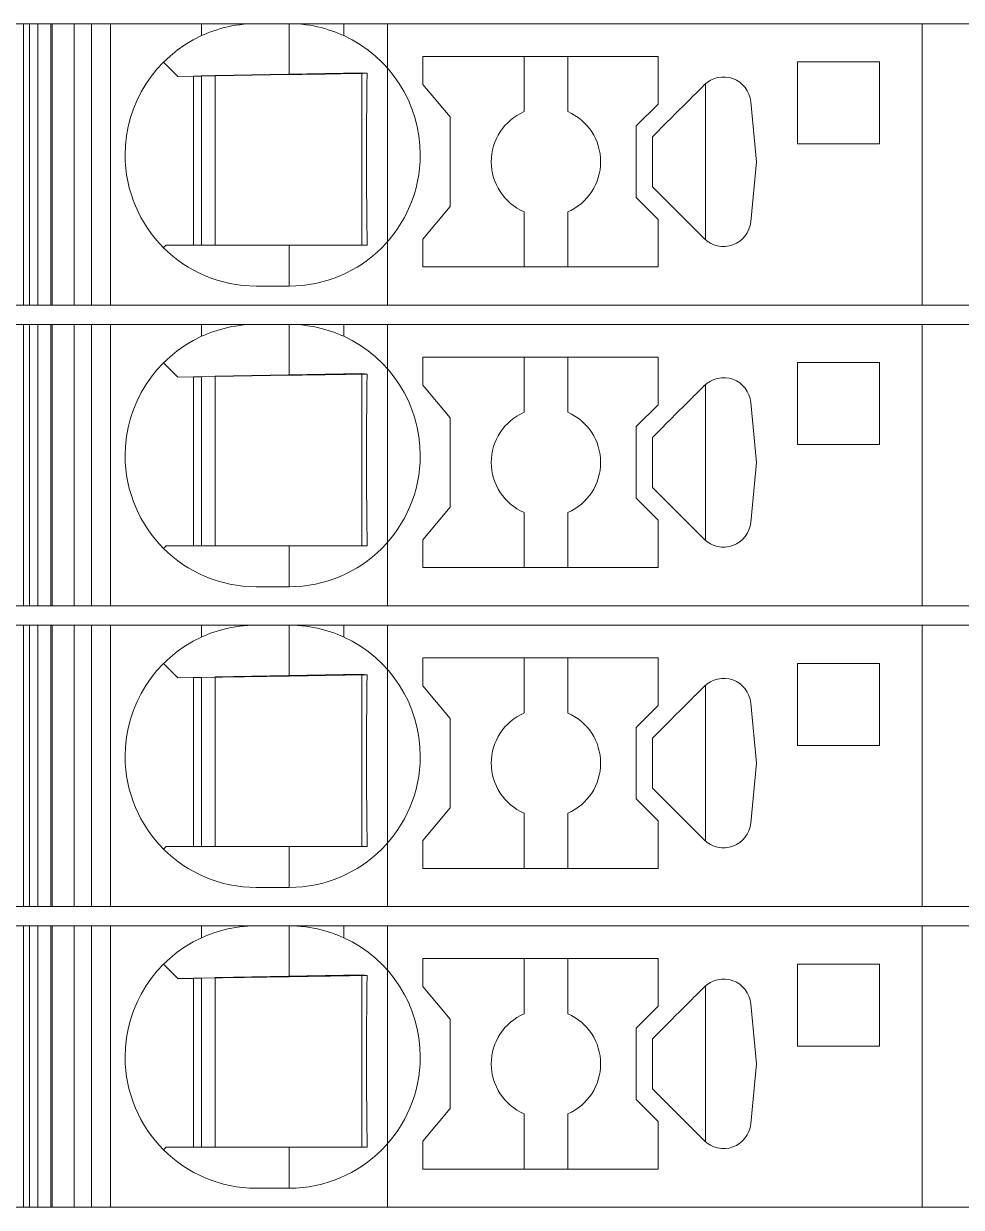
# Model space of a CAD drawing. Header units: millimetres. Extents: x 0 to 1680, y 0 to 1188.
# Drawn here: x 892.89 to 910.05, y 307.35 to 329 of the extents above; entities that cross this region are included whole.
import ezdxf
from ezdxf.enums import TextEntityAlignment as Align

# ---------------------------------------------------------------- set-up
doc = ezdxf.new("R2010")
doc.units = ezdxf.units.MM
for name, color, linetype, lineweight in [('EPLAN309', 5, 'Continuous', 5), ('EPLAN493', 5, 'Continuous', 5), ('MAIN-1', 7, 'Continuous', 5), ('MAIN-2', 7, 'Continuous', 5)]:
    doc.layers.add(name, color=color, linetype=linetype, lineweight=lineweight)
doc.styles.add('Tahoma', font='')
doc.styles.get('Tahoma').set_extended_font_data('Tahoma')

# ---------------------------------------------------------------- blocks, each defined once
blk = doc.blocks.new('EPLSYM_LibrarySPECIAL_Symbol12_Variant0_Placement8_14')
at = {"layer": 'EPLAN309', "lineweight": 13, "ltscale": 16}
blk.add_lwpolyline([(0, -5.15), (68.15, -5.15), (68.15, 0), (0, 0)], close=True, dxfattribs=at)
at = {"layer": 'EPLAN493', "color": 5, "style": 'Tahoma'}
blk.add_attdef('17_20450', text='', height=2.3478, dxfattribs=at).set_placement((0, -21.83478), align=Align.MIDDLE_RIGHT)
blk = doc.blocks.new('EPLSYM_LibrarySPECIAL_Symbol12_Variant0_Placement8_15')
at = {"layer": 'EPLAN309', "lineweight": 13, "ltscale": 16}
blk.add_lwpolyline([(0, -5.15), (68.15, -5.15), (68.15, 0), (0, 0)], close=True, dxfattribs=at)
at = {"layer": 'EPLAN493', "color": 5, "style": 'Tahoma'}
blk.add_attdef('17_20450', text='', height=2.3478, dxfattribs=at).set_placement((0, -21.83478), align=Align.MIDDLE_RIGHT)
blk = doc.blocks.new('EPLSYM_LibrarySPECIAL_Symbol12_Variant0_Placement8_16')
at = {"layer": 'EPLAN309', "lineweight": 13, "ltscale": 16}
blk.add_lwpolyline([(0, -5.15), (68.15, -5.15), (68.15, 0), (0, 0)], close=True, dxfattribs=at)
at = {"layer": 'EPLAN493', "color": 5, "style": 'Tahoma'}
blk.add_attdef('17_20450', text='', height=2.3478, dxfattribs=at).set_placement((0, -21.83478), align=Align.MIDDLE_RIGHT)
blk = doc.blocks.new('EPLSYM_LibrarySPECIAL_Symbol12_Variant0_Placement8_17')
at = {"layer": 'EPLAN309', "lineweight": 13, "ltscale": 16}
blk.add_lwpolyline([(0, -5.15), (68.15, -5.15), (68.15, 0), (0, 0)], close=True, dxfattribs=at)
at = {"layer": 'EPLAN493', "color": 5, "style": 'Tahoma'}
blk.add_attdef('17_20450', text='', height=2.3478, dxfattribs=at).set_placement((0, -21.83478), align=Align.MIDDLE_RIGHT)

msp = doc.modelspace()

# ---------------------------------------------------------------- linework, layer by layer
at = {"layer": 'MAIN-1'}
for p, q in [((893.001, 329), (892.893, 329)), ((892.893, 323.85), (892.893, 329)), ((893.001, 329), (896.15, 329)), ((893.001, 323.85), (893.001, 329)), ((896.15, 329), (897.15, 329)), ((896.15, 329), (896.15, 328.782)), ((896.313, 328.849), (896.372, 328.87)), ((896.372, 328.87), (896.433, 328.89)), ((896.433, 328.89), (896.497, 328.909)), ((896.497, 328.909), (896.563, 328.927)), ((896.563, 328.927), (896.631, 328.943)), ((896.631, 328.943), (896.701, 328.958)), ((896.701, 328.958), (896.772, 328.97)), ((896.772, 328.97), (896.846, 328.981)), ((896.846, 328.981), (896.921, 328.989)), ((896.921, 328.989), (896.997, 328.995)), ((896.997, 328.995), (897.073, 328.999)), ((897.073, 328.999), (897.15, 329)), ((897.75, 329), (897.15, 329)), ((897.827, 328.999), (897.75, 329)), ((898.75, 329), (897.75, 329)), ((897.75, 328.068), (897.75, 329)), ((897.903, 328.995), (897.827, 328.999)), ((897.979, 328.989), (897.903, 328.995)), ((898.054, 328.981), (897.979, 328.989)), ((898.128, 328.97), (898.054, 328.981)), ((898.199, 328.958), (898.128, 328.97)), ((898.269, 328.943), (898.199, 328.958)), ((898.337, 328.927), (898.269, 328.943)), ((898.403, 328.909), (898.337, 328.927)), ((898.467, 328.89), (898.403, 328.909)), ((898.528, 328.87), (898.467, 328.89)), ((898.587, 328.849), (898.528, 328.87)), ((898.75, 329), (909.332, 329)), ((898.75, 329), (898.75, 328.782)), ((910.05, 329), (909.332, 329)), ((909.332, 323.85), (909.332, 329)), ((896.15, 328.782), (896.202, 328.805)), ((896.202, 328.805), (896.256, 328.827)), ((896.256, 328.827), (896.313, 328.849)), ((898.644, 328.827), (898.587, 328.849)), ((898.698, 328.805), (898.644, 328.827)), ((898.75, 328.782), (898.698, 328.805)), ((895.453, 328.297), (895.717, 328.033)), ((900.2, 328.4), (900.2, 327.889)), ((904.5, 328.4), (900.2, 328.4)), ((902.05, 328.4), (902.05, 327.392)), ((902.85, 327.392), (902.85, 328.4)), ((904.5, 327.529), (904.5, 328.4)), ((907.05, 328.3), (907.05, 326.8)), ((908.55, 328.3), (907.05, 328.3)), ((908.55, 326.8), (908.55, 328.3)), ((895.717, 328.033), (897.75, 328.068)), ((896, 324.95), (896, 328.038)), ((896.15, 328.04), (896.15, 324.95)), ((896.4, 324.95), (896.4, 328.045)), ((897.87, 328.07), (897.75, 328.068)), ((897.987, 328.072), (897.87, 328.07)), ((898.1, 328.074), (897.987, 328.072)), ((898.209, 328.076), (898.1, 328.074)), ((898.313, 328.078), (898.209, 328.076)), ((898.412, 328.079), (898.313, 328.078)), ((898.507, 328.081), (898.412, 328.079)), ((898.599, 328.083), (898.507, 328.081)), ((898.688, 328.084), (898.599, 328.083)), ((898.774, 328.086), (898.688, 328.084)), ((898.858, 328.087), (898.774, 328.086)), ((898.94, 328.088), (898.858, 328.087)), ((899.02, 328.09), (898.94, 328.088)), ((899.099, 328.091), (899.02, 328.09)), ((899.079, 324.95), (899.079, 328.091)), ((899.176, 328.092), (899.099, 328.091)), ((899.175, 327.95), (899.176, 328.022)), ((899.176, 328.022), (899.176, 328.092)), ((899.173, 327.803), (899.174, 327.877)), ((899.173, 327.727), (899.173, 327.803)), ((899.174, 327.877), (899.175, 327.95)), ((900.7, 327.293), (900.2, 327.889)), ((905.252, 327.785), (905.221, 327.753)), ((905.284, 327.816), (905.252, 327.785)), ((905.315, 327.847), (905.284, 327.816)), ((905.346, 327.879), (905.315, 327.847)), ((905.367, 327.898), (905.367, 325.052)), ((899.17, 327.488), (899.171, 327.57)), ((899.171, 327.57), (899.172, 327.649)), ((899.172, 327.649), (899.173, 327.727)), ((905.058, 327.59), (905.021, 327.553)), ((905.094, 327.626), (905.058, 327.59)), ((905.127, 327.659), (905.094, 327.626)), ((905.158, 327.691), (905.127, 327.659)), ((905.19, 327.722), (905.158, 327.691)), ((905.221, 327.753), (905.19, 327.722)), ((906.302, 326.475), (906.198, 327.572)), ((899.169, 327.317), (899.17, 327.404)), ((899.17, 327.404), (899.17, 327.488)), ((904.1, 327.129), (904.5, 327.529)), ((904.823, 327.356), (904.742, 327.274)), ((904.902, 327.434), (904.823, 327.356)), ((904.943, 327.475), (904.902, 327.434)), ((904.983, 327.515), (904.943, 327.475)), ((905.021, 327.553), (904.983, 327.515)), ((899.168, 327.132), (899.169, 327.226)), ((899.168, 327.034), (899.168, 327.132)), ((899.169, 327.226), (899.169, 327.317)), ((900.7, 325.657), (900.7, 327.293)), ((904.658, 327.19), (904.572, 327.104)), ((904.742, 327.274), (904.658, 327.19)), ((899.167, 326.931), (899.168, 327.034)), ((899.167, 326.824), (899.167, 326.931)), ((904.1, 327.129), (904.1, 325.821)), ((904.486, 327.018), (904.4, 326.932)), ((904.4, 326.802), (904.4, 326.932)), ((904.572, 327.104), (904.486, 327.018)), ((899.167, 326.713), (899.167, 326.824)), ((899.167, 326.6), (899.167, 326.713)), ((904.4, 326.671), (904.4, 326.802)), ((907.05, 326.8), (908.55, 326.8)), ((899.167, 326.479), (899.167, 326.6)), ((904.4, 326.54), (904.4, 326.671)), ((904.4, 326.41), (904.4, 326.54)), ((899.167, 326.361), (899.167, 326.479)), ((899.167, 326.247), (899.167, 326.361)), ((904.4, 326.279), (904.4, 326.41)), ((904.4, 326.148), (904.4, 326.279)), ((906.198, 325.378), (906.302, 326.475)), ((899.168, 326.138), (899.167, 326.247)), ((899.168, 326.034), (899.168, 326.138)), ((904.4, 326.018), (904.4, 326.148)), ((899.169, 325.934), (899.168, 326.034)), ((899.169, 325.839), (899.169, 325.934)), ((899.17, 325.748), (899.169, 325.839)), ((904.4, 326.018), (905.346, 325.071)), ((899.171, 325.659), (899.17, 325.748)), ((899.172, 325.573), (899.171, 325.659)), ((900.2, 325.061), (900.7, 325.657)), ((904.5, 325.421), (904.1, 325.821)), ((899.172, 325.49), (899.172, 325.573)), ((899.173, 325.408), (899.172, 325.49)), ((899.174, 325.329), (899.173, 325.408)), ((902.05, 324.55), (902.05, 325.558)), ((902.85, 324.55), (902.85, 325.558)), ((904.5, 324.55), (904.5, 325.421)), ((899.175, 325.25), (899.174, 325.329)), ((899.176, 325.174), (899.175, 325.25)), ((899.176, 325.098), (899.176, 325.174)), ((899.177, 325.024), (899.176, 325.098)), ((899.178, 324.95), (899.177, 325.024)), ((900.2, 325.061), (900.2, 324.55)), ((895.5, 324.95), (895.453, 324.903)), ((895.5, 324.95), (897.75, 324.95)), ((897.75, 324.95), (897.842, 324.95)), ((897.75, 324.95), (897.75, 324.2)), ((897.842, 324.95), (897.933, 324.95)), ((897.933, 324.95), (898.023, 324.95)), ((898.023, 324.95), (898.11, 324.95)), ((898.11, 324.95), (898.195, 324.95)), ((898.195, 324.95), (898.278, 324.95)), ((898.278, 324.95), (898.358, 324.95)), ((898.358, 324.95), (898.436, 324.95)), ((898.436, 324.95), (898.511, 324.95)), ((898.511, 324.95), (898.585, 324.95)), ((898.585, 324.95), (898.657, 324.95)), ((898.657, 324.95), (898.726, 324.95)), ((898.726, 324.95), (898.795, 324.95)), ((898.795, 324.95), (898.861, 324.95)), ((898.861, 324.95), (898.927, 324.95)), ((898.927, 324.95), (898.991, 324.95)), ((898.991, 324.95), (899.055, 324.95)), ((899.055, 324.95), (899.117, 324.95)), ((899.117, 324.95), (899.178, 324.95)), ((904.5, 324.55), (900.2, 324.55)), ((897.75, 324.2), (897.15, 324.2)), ((893.001, 323.85), (892.893, 323.85)), ((893.001, 323.85), (909.332, 323.85)), ((910.05, 323.85), (909.332, 323.85)), ((893.001, 323.5), (892.893, 323.5)), ((892.893, 318.35), (892.893, 323.5)), ((893.001, 323.5), (896.15, 323.5)), ((893.001, 318.35), (893.001, 323.5)), ((896.15, 323.5), (897.15, 323.5)), ((896.15, 323.5), (896.15, 323.282)), ((896.631, 323.443), (896.701, 323.458)), ((896.701, 323.458), (896.772, 323.47)), ((896.772, 323.47), (896.846, 323.481)), ((896.846, 323.481), (896.921, 323.489)), ((896.921, 323.489), (896.997, 323.495)), ((896.997, 323.495), (897.073, 323.499)), ((897.073, 323.499), (897.15, 323.5)), ((897.75, 323.5), (897.15, 323.5)), ((897.827, 323.499), (897.75, 323.5)), ((898.75, 323.5), (897.75, 323.5)), ((897.75, 322.568), (897.75, 323.5)), ((897.903, 323.495), (897.827, 323.499)), ((897.979, 323.489), (897.903, 323.495)), ((898.054, 323.481), (897.979, 323.489)), ((898.128, 323.47), (898.054, 323.481)), ((898.199, 323.458), (898.128, 323.47)), ((898.269, 323.443), (898.199, 323.458)), ((898.75, 323.5), (909.332, 323.5)), ((898.75, 323.5), (898.75, 323.282)), ((910.05, 323.5), (909.332, 323.5)), ((909.332, 318.35), (909.332, 323.5)), ((896.15, 323.282), (896.202, 323.305)), ((896.202, 323.305), (896.256, 323.327)), ((896.256, 323.327), (896.313, 323.349)), ((896.313, 323.349), (896.372, 323.37)), ((896.372, 323.37), (896.433, 323.39)), ((896.433, 323.39), (896.497, 323.409)), ((896.497, 323.409), (896.563, 323.427)), ((896.563, 323.427), (896.631, 323.443)), ((898.337, 323.427), (898.269, 323.443)), ((898.403, 323.409), (898.337, 323.427)), ((898.467, 323.39), (898.403, 323.409)), ((898.528, 323.37), (898.467, 323.39)), ((898.587, 323.349), (898.528, 323.37)), ((898.644, 323.327), (898.587, 323.349)), ((898.698, 323.305), (898.644, 323.327)), ((898.75, 323.282), (898.698, 323.305)), ((900.2, 322.9), (900.2, 322.389)), ((904.5, 322.9), (900.2, 322.9)), ((902.05, 322.9), (902.05, 321.892)), ((902.85, 321.892), (902.85, 322.9)), ((904.5, 322.029), (904.5, 322.9)), ((895.453, 322.797), (895.717, 322.533)), ((898.774, 322.586), (898.688, 322.584)), ((898.858, 322.587), (898.774, 322.586)), ((898.94, 322.588), (898.858, 322.587)), ((899.02, 322.59), (898.94, 322.588)), ((899.099, 322.591), (899.02, 322.59)), ((899.079, 319.45), (899.079, 322.591)), ((899.176, 322.592), (899.099, 322.591)), ((899.176, 322.522), (899.176, 322.592)), ((907.05, 322.8), (907.05, 321.3)), ((908.55, 322.8), (907.05, 322.8)), ((908.55, 321.3), (908.55, 322.8)), ((895.717, 322.533), (897.75, 322.568)), ((896, 319.45), (896, 322.538)), ((896.15, 322.54), (896.15, 319.45)), ((896.4, 319.45), (896.4, 322.545)), ((897.87, 322.57), (897.75, 322.568)), ((897.987, 322.572), (897.87, 322.57)), ((898.1, 322.574), (897.987, 322.572)), ((898.209, 322.576), (898.1, 322.574)), ((898.313, 322.578), (898.209, 322.576)), ((898.412, 322.579), (898.313, 322.578)), ((898.507, 322.581), (898.412, 322.579)), ((898.599, 322.583), (898.507, 322.581)), ((898.688, 322.584), (898.599, 322.583)), ((899.173, 322.303), (899.174, 322.377)), ((899.174, 322.377), (899.175, 322.45)), ((899.175, 322.45), (899.176, 322.522)), ((900.7, 321.793), (900.2, 322.389)), ((905.346, 322.379), (905.315, 322.347)), ((905.367, 322.398), (905.367, 319.552)), ((899.172, 322.149), (899.173, 322.227)), ((899.173, 322.227), (899.173, 322.303)), ((905.127, 322.159), (905.094, 322.126)), ((905.158, 322.191), (905.127, 322.159)), ((905.19, 322.222), (905.158, 322.191)), ((905.221, 322.253), (905.19, 322.222)), ((905.252, 322.285), (905.221, 322.253)), ((905.284, 322.316), (905.252, 322.285)), ((905.315, 322.347), (905.284, 322.316)), ((899.17, 321.988), (899.171, 322.07)), ((899.17, 321.904), (899.17, 321.988)), ((899.171, 322.07), (899.172, 322.149)), ((904.1, 321.629), (904.5, 322.029)), ((904.943, 321.975), (904.902, 321.934)), ((904.983, 322.015), (904.943, 321.975)), ((905.021, 322.053), (904.983, 322.015)), ((905.058, 322.09), (905.021, 322.053)), ((905.094, 322.126), (905.058, 322.09)), ((906.302, 320.975), (906.198, 322.072)), ((899.168, 321.632), (899.169, 321.726)), ((899.169, 321.817), (899.17, 321.904)), ((899.169, 321.726), (899.169, 321.817)), ((900.7, 320.157), (900.7, 321.793)), ((904.742, 321.774), (904.658, 321.69)), ((904.823, 321.856), (904.742, 321.774)), ((904.902, 321.934), (904.823, 321.856)), ((899.167, 321.431), (899.168, 321.534)), ((899.168, 321.534), (899.168, 321.632)), ((904.1, 321.629), (904.1, 320.321)), ((904.486, 321.518), (904.4, 321.432)), ((904.572, 321.604), (904.486, 321.518)), ((904.658, 321.69), (904.572, 321.604)), ((899.167, 321.324), (899.167, 321.431)), ((899.167, 321.213), (899.167, 321.324)), ((904.4, 321.302), (904.4, 321.432)), ((904.4, 321.171), (904.4, 321.302)), ((907.05, 321.3), (908.55, 321.3)), ((899.167, 321.1), (899.167, 321.213)), ((899.167, 320.979), (899.167, 321.1)), ((904.4, 321.04), (904.4, 321.171)), ((899.167, 320.861), (899.167, 320.979)), ((899.167, 320.747), (899.167, 320.861)), ((904.4, 320.91), (904.4, 321.04)), ((904.4, 320.779), (904.4, 320.91)), ((906.198, 319.878), (906.302, 320.975)), ((899.168, 320.638), (899.167, 320.747)), ((899.168, 320.534), (899.168, 320.638)), ((904.4, 320.648), (904.4, 320.779)), ((904.4, 320.518), (904.4, 320.648)), ((899.169, 320.434), (899.168, 320.534)), ((899.169, 320.339), (899.169, 320.434)), ((904.4, 320.518), (905.346, 319.571)), ((899.17, 320.248), (899.169, 320.339)), ((899.171, 320.159), (899.17, 320.248)), ((904.5, 319.921), (904.1, 320.321)), ((899.172, 320.073), (899.171, 320.159)), ((899.172, 319.99), (899.172, 320.073)), ((899.173, 319.908), (899.172, 319.99)), ((900.2, 319.561), (900.7, 320.157)), ((902.05, 319.05), (902.05, 320.058)), ((902.85, 319.05), (902.85, 320.058)), ((899.174, 319.829), (899.173, 319.908)), ((899.175, 319.75), (899.174, 319.829)), ((904.5, 319.05), (904.5, 319.921)), ((899.176, 319.674), (899.175, 319.75)), ((899.176, 319.598), (899.176, 319.674)), ((899.177, 319.524), (899.176, 319.598)), ((900.2, 319.561), (900.2, 319.05)), ((895.5, 319.45), (895.453, 319.403)), ((895.5, 319.45), (897.75, 319.45)), ((897.75, 319.45), (897.842, 319.45)), ((897.75, 319.45), (897.75, 318.7)), ((897.842, 319.45), (897.933, 319.45)), ((897.933, 319.45), (898.023, 319.45)), ((898.023, 319.45), (898.11, 319.45)), ((898.11, 319.45), (898.195, 319.45)), ((898.195, 319.45), (898.278, 319.45)), ((898.278, 319.45), (898.358, 319.45)), ((898.358, 319.45), (898.436, 319.45)), ((898.436, 319.45), (898.511, 319.45)), ((898.511, 319.45), (898.585, 319.45)), ((898.585, 319.45), (898.657, 319.45)), ((898.657, 319.45), (898.726, 319.45)), ((898.726, 319.45), (898.795, 319.45)), ((898.795, 319.45), (898.861, 319.45)), ((898.861, 319.45), (898.927, 319.45)), ((898.927, 319.45), (898.991, 319.45)), ((898.991, 319.45), (899.055, 319.45)), ((899.055, 319.45), (899.117, 319.45)), ((899.117, 319.45), (899.178, 319.45)), ((899.178, 319.45), (899.177, 319.524)), ((904.5, 319.05), (900.2, 319.05)), ((897.75, 318.7), (897.15, 318.7)), ((893.001, 318.35), (892.893, 318.35)), ((893.001, 318.35), (909.332, 318.35)), ((910.05, 318.35), (909.332, 318.35)), ((893.001, 318), (892.893, 318)), ((892.893, 312.85), (892.893, 318)), ((893.001, 318), (896.15, 318)), ((893.001, 312.85), (893.001, 318)), ((896.15, 318), (897.15, 318)), ((896.15, 318), (896.15, 317.782)), ((896.202, 317.805), (896.256, 317.827)), ((896.256, 317.827), (896.313, 317.849)), ((896.313, 317.849), (896.372, 317.87)), ((896.372, 317.87), (896.433, 317.89)), ((896.433, 317.89), (896.497, 317.909)), ((896.497, 317.909), (896.563, 317.927)), ((896.563, 317.927), (896.631, 317.943)), ((896.631, 317.943), (896.701, 317.958)), ((896.701, 317.958), (896.772, 317.97)), ((896.772, 317.97), (896.846, 317.981)), ((896.846, 317.981), (896.921, 317.989)), ((896.921, 317.989), (896.997, 317.995)), ((896.997, 317.995), (897.073, 317.999)), ((897.073, 317.999), (897.15, 318)), ((897.75, 318), (897.15, 318)), ((897.827, 317.999), (897.75, 318)), ((898.75, 318), (897.75, 318)), ((897.75, 317.068), (897.75, 318)), ((897.903, 317.995), (897.827, 317.999)), ((897.979, 317.989), (897.903, 317.995)), ((898.054, 317.981), (897.979, 317.989)), ((898.128, 317.97), (898.054, 317.981)), ((898.199, 317.958), (898.128, 317.97)), ((898.269, 317.943), (898.199, 317.958)), ((898.337, 317.927), (898.269, 317.943)), ((898.403, 317.909), (898.337, 317.927)), ((898.467, 317.89), (898.403, 317.909)), ((898.528, 317.87), (898.467, 317.89)), ((898.587, 317.849), (898.528, 317.87)), ((898.644, 317.827), (898.587, 317.849)), ((898.698, 317.805), (898.644, 317.827)), ((898.75, 318), (909.332, 318)), ((898.75, 318), (898.75, 317.782)), ((910.05, 318), (909.332, 318)), ((909.332, 312.85), (909.332, 318)), ((896.15, 317.782), (896.202, 317.805)), ((898.75, 317.782), (898.698, 317.805)), ((900.2, 317.4), (900.2, 316.889)), ((904.5, 317.4), (900.2, 317.4)), ((902.05, 317.4), (902.05, 316.392)), ((902.85, 316.392), (902.85, 317.4)), ((904.5, 316.529), (904.5, 317.4)), ((895.453, 317.297), (895.717, 317.033)), ((907.05, 317.3), (907.05, 315.8)), ((908.55, 317.3), (907.05, 317.3)), ((908.55, 315.8), (908.55, 317.3)), ((895.717, 317.033), (897.75, 317.068)), ((896, 313.95), (896, 317.038)), ((896.15, 317.04), (896.15, 313.95)), ((896.4, 313.95), (896.4, 317.045)), ((897.87, 317.07), (897.75, 317.068)), ((897.987, 317.072), (897.87, 317.07)), ((898.1, 317.074), (897.987, 317.072)), ((898.209, 317.076), (898.1, 317.074)), ((898.313, 317.078), (898.209, 317.076)), ((898.412, 317.079), (898.313, 317.078)), ((898.507, 317.081), (898.412, 317.079)), ((898.599, 317.083), (898.507, 317.081)), ((898.688, 317.084), (898.599, 317.083)), ((898.774, 317.086), (898.688, 317.084)), ((898.858, 317.087), (898.774, 317.086)), ((898.94, 317.088), (898.858, 317.087)), ((899.02, 317.09), (898.94, 317.088)), ((899.099, 317.091), (899.02, 317.09)), ((899.079, 313.95), (899.079, 317.091)), ((899.176, 317.092), (899.099, 317.091)), ((899.175, 316.95), (899.176, 317.022)), ((899.176, 317.022), (899.176, 317.092)), ((899.173, 316.803), (899.174, 316.877)), ((899.173, 316.727), (899.173, 316.803)), ((899.174, 316.877), (899.175, 316.95)), ((900.7, 316.293), (900.2, 316.889)), ((905.221, 316.753), (905.19, 316.722)), ((905.252, 316.785), (905.221, 316.753)), ((905.284, 316.816), (905.252, 316.785)), ((905.315, 316.847), (905.284, 316.816)), ((905.346, 316.879), (905.315, 316.847)), ((905.367, 316.898), (905.367, 314.052)), ((899.17, 316.488), (899.171, 316.57)), ((899.171, 316.57), (899.172, 316.649)), ((899.172, 316.649), (899.173, 316.727)), ((904.1, 316.129), (904.5, 316.529)), ((905.021, 316.553), (904.983, 316.515)), ((905.058, 316.59), (905.021, 316.553)), ((905.094, 316.626), (905.058, 316.59)), ((905.127, 316.659), (905.094, 316.626)), ((905.158, 316.691), (905.127, 316.659)), ((905.19, 316.722), (905.158, 316.691)), ((906.302, 315.475), (906.198, 316.572)), ((899.169, 316.317), (899.17, 316.404)), ((899.169, 316.226), (899.169, 316.317)), ((899.17, 316.404), (899.17, 316.488)), ((904.823, 316.356), (904.742, 316.274)), ((904.902, 316.434), (904.823, 316.356)), ((904.943, 316.475), (904.902, 316.434)), ((904.983, 316.515), (904.943, 316.475)), ((899.168, 316.132), (899.169, 316.226)), ((899.168, 316.034), (899.168, 316.132)), ((900.7, 314.657), (900.7, 316.293)), ((904.1, 316.129), (904.1, 314.821)), ((904.572, 316.104), (904.486, 316.018)), ((904.658, 316.19), (904.572, 316.104)), ((904.742, 316.274), (904.658, 316.19)), ((899.167, 315.931), (899.168, 316.034)), ((899.167, 315.824), (899.167, 315.931)), ((904.486, 316.018), (904.4, 315.932)), ((904.4, 315.802), (904.4, 315.932)), ((899.167, 315.713), (899.167, 315.824)), ((899.167, 315.6), (899.167, 315.713)), ((904.4, 315.671), (904.4, 315.802)), ((904.4, 315.54), (904.4, 315.671)), ((907.05, 315.8), (908.55, 315.8)), ((899.167, 315.479), (899.167, 315.6)), ((899.167, 315.361), (899.167, 315.479)), ((904.4, 315.41), (904.4, 315.54)), ((906.198, 314.378), (906.302, 315.475)), ((899.167, 315.247), (899.167, 315.361)), ((899.168, 315.138), (899.167, 315.247)), ((904.4, 315.279), (904.4, 315.41)), ((904.4, 315.148), (904.4, 315.279)), ((899.168, 315.034), (899.168, 315.138)), ((899.169, 314.934), (899.168, 315.034)), ((904.4, 315.018), (904.4, 315.148)), ((904.4, 315.018), (905.346, 314.071)), ((899.169, 314.839), (899.169, 314.934)), ((899.17, 314.748), (899.169, 314.839)), ((904.5, 314.421), (904.1, 314.821)), ((899.171, 314.659), (899.17, 314.748)), ((899.172, 314.573), (899.171, 314.659)), ((900.2, 314.061), (900.7, 314.657)), ((899.172, 314.49), (899.172, 314.573)), ((899.173, 314.408), (899.172, 314.49)), ((899.174, 314.329), (899.173, 314.408)), ((902.05, 313.55), (902.05, 314.558)), ((902.85, 313.55), (902.85, 314.558)), ((904.5, 313.55), (904.5, 314.421)), ((899.175, 314.25), (899.174, 314.329)), ((899.176, 314.174), (899.175, 314.25)), ((899.176, 314.098), (899.176, 314.174)), ((895.5, 313.95), (895.453, 313.903)), ((895.5, 313.95), (897.75, 313.95)), ((897.75, 313.95), (897.842, 313.95)), ((897.75, 313.95), (897.75, 313.2)), ((897.842, 313.95), (897.933, 313.95)), ((897.933, 313.95), (898.023, 313.95)), ((898.023, 313.95), (898.11, 313.95)), ((898.11, 313.95), (898.195, 313.95)), ((898.195, 313.95), (898.278, 313.95)), ((898.278, 313.95), (898.358, 313.95)), ((898.358, 313.95), (898.436, 313.95)), ((898.436, 313.95), (898.511, 313.95)), ((898.511, 313.95), (898.585, 313.95)), ((898.585, 313.95), (898.657, 313.95)), ((898.657, 313.95), (898.726, 313.95)), ((898.726, 313.95), (898.795, 313.95)), ((898.795, 313.95), (898.861, 313.95)), ((898.861, 313.95), (898.927, 313.95)), ((898.927, 313.95), (898.991, 313.95)), ((898.991, 313.95), (899.055, 313.95)), ((899.055, 313.95), (899.117, 313.95)), ((899.117, 313.95), (899.178, 313.95)), ((899.177, 314.024), (899.176, 314.098)), ((899.178, 313.95), (899.177, 314.024)), ((900.2, 314.061), (900.2, 313.55)), ((904.5, 313.55), (900.2, 313.55)), ((897.75, 313.2), (897.15, 313.2)), ((893.001, 312.85), (892.893, 312.85)), ((893.001, 312.85), (909.332, 312.85)), ((910.05, 312.85), (909.332, 312.85)), ((893.001, 312.5), (892.893, 312.5)), ((892.893, 307.35), (892.893, 312.5)), ((893.001, 312.5), (896.15, 312.5)), ((893.001, 307.35), (893.001, 312.5)), ((896.15, 312.5), (897.15, 312.5)), ((896.15, 312.5), (896.15, 312.282)), ((896.497, 312.409), (896.563, 312.427)), ((896.563, 312.427), (896.631, 312.443)), ((896.631, 312.443), (896.701, 312.458)), ((896.701, 312.458), (896.772, 312.47)), ((896.772, 312.47), (896.846, 312.481)), ((896.846, 312.481), (896.921, 312.489)), ((896.921, 312.489), (896.997, 312.495)), ((896.997, 312.495), (897.073, 312.499)), ((897.073, 312.499), (897.15, 312.5)), ((897.75, 312.5), (897.15, 312.5)), ((897.827, 312.499), (897.75, 312.5)), ((898.75, 312.5), (897.75, 312.5)), ((897.75, 311.568), (897.75, 312.5)), ((897.903, 312.495), (897.827, 312.499)), ((897.979, 312.489), (897.903, 312.495)), ((898.054, 312.481), (897.979, 312.489)), ((898.128, 312.47), (898.054, 312.481)), ((898.199, 312.458), (898.128, 312.47)), ((898.269, 312.443), (898.199, 312.458)), ((898.337, 312.427), (898.269, 312.443)), ((898.403, 312.409), (898.337, 312.427)), ((898.75, 312.5), (909.332, 312.5)), ((898.75, 312.5), (898.75, 312.282)), ((910.05, 312.5), (909.332, 312.5)), ((909.332, 307.35), (909.332, 312.5)), ((896.15, 312.282), (896.202, 312.305)), ((896.202, 312.305), (896.256, 312.327)), ((896.256, 312.327), (896.313, 312.349)), ((896.313, 312.349), (896.372, 312.37)), ((896.372, 312.37), (896.433, 312.39)), ((896.433, 312.39), (896.497, 312.409)), ((898.467, 312.39), (898.403, 312.409)), ((898.528, 312.37), (898.467, 312.39)), ((898.587, 312.349), (898.528, 312.37)), ((898.644, 312.327), (898.587, 312.349)), ((898.698, 312.305), (898.644, 312.327)), ((898.75, 312.282), (898.698, 312.305)), ((895.453, 311.797), (895.717, 311.533)), ((900.2, 311.9), (900.2, 311.389)), ((904.5, 311.9), (900.2, 311.9)), ((902.05, 311.9), (902.05, 310.892)), ((902.85, 310.892), (902.85, 311.9)), ((904.5, 311.029), (904.5, 311.9)), ((907.05, 311.8), (907.05, 310.3)), ((908.55, 311.8), (907.05, 311.8)), ((908.55, 310.3), (908.55, 311.8)), ((895.717, 311.533), (897.75, 311.568)), ((896.4, 308.45), (896.4, 311.545)), ((897.87, 311.57), (897.75, 311.568)), ((897.987, 311.572), (897.87, 311.57)), ((898.1, 311.574), (897.987, 311.572)), ((898.209, 311.576), (898.1, 311.574)), ((898.313, 311.578), (898.209, 311.576)), ((898.412, 311.579), (898.313, 311.578)), ((898.507, 311.581), (898.412, 311.579)), ((898.599, 311.583), (898.507, 311.581)), ((898.688, 311.584), (898.599, 311.583)), ((898.774, 311.586), (898.688, 311.584)), ((898.858, 311.587), (898.774, 311.586)), ((898.94, 311.588), (898.858, 311.587)), ((899.02, 311.59), (898.94, 311.588)), ((899.099, 311.591), (899.02, 311.59)), ((899.079, 308.45), (899.079, 311.591)), ((899.176, 311.592), (899.099, 311.591)), ((899.176, 311.522), (899.176, 311.592)), ((896, 308.45), (896, 311.538)), ((896.15, 311.54), (896.15, 308.45)), ((899.173, 311.303), (899.174, 311.377)), ((899.174, 311.377), (899.175, 311.45)), ((899.175, 311.45), (899.176, 311.522)), ((900.7, 310.793), (900.2, 311.389)), ((905.315, 311.347), (905.284, 311.316)), ((905.346, 311.379), (905.315, 311.347)), ((905.367, 311.398), (905.367, 308.552)), ((899.171, 311.07), (899.172, 311.149)), ((899.172, 311.149), (899.173, 311.227)), ((899.173, 311.227), (899.173, 311.303)), ((905.094, 311.126), (905.058, 311.09)), ((905.127, 311.159), (905.094, 311.126)), ((905.158, 311.191), (905.127, 311.159)), ((905.19, 311.222), (905.158, 311.191)), ((905.221, 311.253), (905.19, 311.222)), ((905.252, 311.285), (905.221, 311.253)), ((905.284, 311.316), (905.252, 311.285)), ((899.169, 310.817), (899.17, 310.904)), ((899.17, 310.988), (899.171, 311.07)), ((899.17, 310.904), (899.17, 310.988)), ((904.1, 310.629), (904.5, 311.029)), ((904.902, 310.934), (904.823, 310.856)), ((904.943, 310.975), (904.902, 310.934)), ((904.983, 311.015), (904.943, 310.975)), ((905.021, 311.053), (904.983, 311.015)), ((905.058, 311.09), (905.021, 311.053)), ((906.302, 309.975), (906.198, 311.072)), ((899.168, 310.632), (899.169, 310.726)), ((899.169, 310.726), (899.169, 310.817)), ((900.7, 309.157), (900.7, 310.793)), ((904.658, 310.69), (904.572, 310.604)), ((904.742, 310.774), (904.658, 310.69)), ((904.823, 310.856), (904.742, 310.774)), ((899.167, 310.431), (899.168, 310.534)), ((899.168, 310.534), (899.168, 310.632)), ((904.1, 310.629), (904.1, 309.321)), ((904.486, 310.518), (904.4, 310.432)), ((904.572, 310.604), (904.486, 310.518)), ((899.167, 310.324), (899.167, 310.431)), ((899.167, 310.213), (899.167, 310.324)), ((904.4, 310.302), (904.4, 310.432)), ((904.4, 310.171), (904.4, 310.302)), ((907.05, 310.3), (908.55, 310.3)), ((899.167, 310.1), (899.167, 310.213)), ((899.167, 309.979), (899.167, 310.1)), ((904.4, 310.04), (904.4, 310.171)), ((904.4, 309.91), (904.4, 310.04)), ((899.167, 309.861), (899.167, 309.979)), ((899.167, 309.747), (899.167, 309.861)), ((904.4, 309.779), (904.4, 309.91)), ((906.198, 308.878), (906.302, 309.975)), ((899.168, 309.638), (899.167, 309.747)), ((899.168, 309.534), (899.168, 309.638)), ((904.4, 309.648), (904.4, 309.779)), ((904.4, 309.518), (904.4, 309.648)), ((899.169, 309.434), (899.168, 309.534)), ((899.169, 309.339), (899.169, 309.434)), ((904.4, 309.518), (905.346, 308.571)), ((899.17, 309.248), (899.169, 309.339)), ((899.171, 309.159), (899.17, 309.248)), ((904.5, 308.921), (904.1, 309.321)), ((899.172, 309.073), (899.171, 309.159)), ((899.172, 308.99), (899.172, 309.073)), ((899.173, 308.908), (899.172, 308.99)), ((900.2, 308.561), (900.7, 309.157)), ((902.05, 308.05), (902.05, 309.058)), ((902.85, 308.05), (902.85, 309.058)), ((899.174, 308.829), (899.173, 308.908)), ((899.175, 308.75), (899.174, 308.829)), ((899.176, 308.674), (899.175, 308.75)), ((904.5, 308.05), (904.5, 308.921)), ((899.176, 308.598), (899.176, 308.674)), ((899.177, 308.524), (899.176, 308.598)), ((899.178, 308.45), (899.177, 308.524)), ((900.2, 308.561), (900.2, 308.05)), ((895.5, 308.45), (895.453, 308.403)), ((895.5, 308.45), (897.75, 308.45)), ((897.75, 308.45), (897.842, 308.45)), ((897.75, 308.45), (897.75, 307.7)), ((897.842, 308.45), (897.933, 308.45)), ((897.933, 308.45), (898.023, 308.45)), ((898.023, 308.45), (898.11, 308.45)), ((898.11, 308.45), (898.195, 308.45)), ((898.195, 308.45), (898.278, 308.45)), ((898.278, 308.45), (898.358, 308.45)), ((898.358, 308.45), (898.436, 308.45)), ((898.436, 308.45), (898.511, 308.45)), ((898.511, 308.45), (898.585, 308.45)), ((898.585, 308.45), (898.657, 308.45)), ((898.657, 308.45), (898.726, 308.45)), ((898.726, 308.45), (898.795, 308.45)), ((898.795, 308.45), (898.861, 308.45)), ((898.861, 308.45), (898.927, 308.45)), ((898.927, 308.45), (898.991, 308.45)), ((898.991, 308.45), (899.055, 308.45)), ((899.055, 308.45), (899.117, 308.45)), ((899.117, 308.45), (899.178, 308.45)), ((904.5, 308.05), (900.2, 308.05)), ((897.75, 307.7), (897.15, 307.7)), ((893.001, 307.35), (892.893, 307.35)), ((893.001, 307.35), (909.332, 307.35)), ((910.05, 307.35), (909.332, 307.35))]:
    msp.add_line(p, q, dxfattribs=at)
for centre, radius, start, end in [((897.15, 326.6), 2.4, 114.6244, 180), ((897.75, 326.6), 2.4, 0, 65.3756), ((905.7, 327.525), 0.5, 5.4404, 135), ((902.45, 326.475), 1, 113.5782, 180), ((902.45, 326.475), 1, 0, 66.4218), ((897.15, 326.6), 2.4, 180, 270), ((897.75, 326.6), 2.4, 270, 0), ((902.45, 326.475), 1, 180, 246.4218), ((902.45, 326.475), 1, 293.5782, 0), ((905.7, 325.425), 0.5, 225, 354.5596), ((897.15, 321.1), 2.4, 114.6244, 180), ((897.75, 321.1), 2.4, 0, 65.3756), ((905.7, 322.025), 0.5, 5.4404, 135), ((902.45, 320.975), 1, 113.5782, 180), ((902.45, 320.975), 1, 0, 66.4218), ((897.15, 321.1), 2.4, 180, 270), ((897.75, 321.1), 2.4, 270, 0), ((902.45, 320.975), 1, 180, 246.4218), ((902.45, 320.975), 1, 293.5782, 0), ((905.7, 319.925), 0.5, 225, 354.5596), ((897.15, 315.6), 2.4, 114.6244, 180), ((897.75, 315.6), 2.4, 0, 65.3756), ((905.7, 316.525), 0.5, 5.4404, 135), ((902.45, 315.475), 1, 113.5782, 180), ((902.45, 315.475), 1, 0, 66.4218), ((897.15, 315.6), 2.4, 180, 270), ((897.75, 315.6), 2.4, 270, 0), ((902.45, 315.475), 1, 180, 246.4218), ((902.45, 315.475), 1, 293.5782, 0), ((905.7, 314.425), 0.5, 225, 354.5596), ((897.15, 310.1), 2.4, 114.6244, 180), ((897.75, 310.1), 2.4, 0, 65.3756), ((905.7, 311.025), 0.5, 5.4404, 135), ((902.45, 309.975), 1, 113.5782, 180), ((902.45, 309.975), 1, 0, 66.4218), ((897.15, 310.1), 2.4, 180, 270), ((897.75, 310.1), 2.4, 270, 0), ((902.45, 309.975), 1, 180, 246.4218), ((902.45, 309.975), 1, 293.5782, 0), ((905.7, 308.925), 0.5, 225, 354.5596)]:
    msp.add_arc(centre, radius, start, end, dxfattribs=at)
at = {"layer": 'MAIN-2'}
for p, q in [((893.15, 329), (893.15, 323.85)), ((893.389, 323.85), (893.389, 329)), ((893.417, 329), (893.417, 323.85)), ((893.82, 329), (893.82, 323.85)), ((894.136, 323.85), (894.136, 329)), ((894.481, 329), (894.481, 323.85)), ((899.55, 323.85), (899.55, 329)), ((895.717, 328.033), (896, 328.038)), ((896.15, 328.042), (896, 328.039)), ((896, 328.039), (896, 328.038)), ((896, 328.038), (896, 328.038)), ((896.4, 328.048), (896.15, 328.043)), ((896.15, 328.042), (896.15, 328.043)), ((896.15, 328.042), (896.15, 328.04)), ((896.4, 328.053), (899.079, 328.1)), ((896.4, 328.048), (896.4, 328.053)), ((896.4, 328.045), (896.4, 328.048)), ((899.079, 328.1), (899.176, 328.092)), ((899.079, 328.091), (899.079, 328.1)), ((896.15, 324.95), (896.15, 324.95)), ((896.4, 324.95), (896.4, 324.95)), ((893.15, 323.5), (893.15, 318.35)), ((893.389, 318.35), (893.389, 323.5)), ((893.417, 323.5), (893.417, 318.35)), ((893.82, 323.5), (893.82, 318.35)), ((894.136, 318.35), (894.136, 323.5)), ((894.481, 323.5), (894.481, 318.35)), ((899.55, 318.35), (899.55, 323.5)), ((896.4, 322.553), (899.079, 322.6)), ((899.079, 322.6), (899.176, 322.592)), ((899.079, 322.591), (899.079, 322.6)), ((895.717, 322.533), (896, 322.538)), ((896.15, 322.542), (896, 322.539)), ((896, 322.539), (896, 322.538)), ((896, 322.538), (896, 322.538)), ((896.4, 322.548), (896.15, 322.543)), ((896.15, 322.542), (896.15, 322.543)), ((896.15, 322.542), (896.15, 322.54)), ((896.4, 322.548), (896.4, 322.553)), ((896.4, 322.545), (896.4, 322.548)), ((896.15, 319.45), (896.15, 319.45)), ((896.4, 319.45), (896.4, 319.45)), ((893.15, 318), (893.15, 312.85)), ((893.389, 312.85), (893.389, 318)), ((893.417, 318), (893.417, 312.85)), ((893.82, 318), (893.82, 312.85)), ((894.136, 312.85), (894.136, 318)), ((894.481, 318), (894.481, 312.85)), ((899.55, 312.85), (899.55, 318)), ((895.717, 317.033), (896, 317.038)), ((896.15, 317.042), (896, 317.039)), ((896, 317.039), (896, 317.038)), ((896, 317.038), (896, 317.038)), ((896.4, 317.048), (896.15, 317.043)), ((896.15, 317.042), (896.15, 317.043)), ((896.15, 317.042), (896.15, 317.04)), ((896.4, 317.053), (899.079, 317.1)), ((896.4, 317.048), (896.4, 317.053)), ((896.4, 317.045), (896.4, 317.048)), ((899.079, 317.1), (899.176, 317.092)), ((899.079, 317.091), (899.079, 317.1)), ((896.15, 313.95), (896.15, 313.95)), ((896.4, 313.95), (896.4, 313.95)), ((893.15, 312.5), (893.15, 307.35)), ((893.389, 307.35), (893.389, 312.5)), ((893.417, 312.5), (893.417, 307.35)), ((893.82, 312.5), (893.82, 307.35)), ((894.136, 307.35), (894.136, 312.5)), ((894.481, 312.5), (894.481, 307.35)), ((899.55, 307.35), (899.55, 312.5)), ((896.4, 311.548), (896.15, 311.543)), ((896.4, 311.553), (899.079, 311.6)), ((896.4, 311.548), (896.4, 311.553)), ((896.4, 311.545), (896.4, 311.548)), ((899.079, 311.6), (899.176, 311.592)), ((899.079, 311.591), (899.079, 311.6)), ((895.717, 311.533), (896, 311.538)), ((896.15, 311.542), (896, 311.539)), ((896, 311.539), (896, 311.538)), ((896, 311.538), (896, 311.538)), ((896.15, 311.542), (896.15, 311.543)), ((896.15, 311.542), (896.15, 311.54)), ((896.15, 308.45), (896.15, 308.45)), ((896.4, 308.45), (896.4, 308.45))]:
    msp.add_line(p, q, dxfattribs=at)

# ---------------------------------------------------------------- block references
for name, p in [('EPLSYM_LibrarySPECIAL_Symbol12_Variant0_Placement8_14', (874, 329)), ('EPLSYM_LibrarySPECIAL_Symbol12_Variant0_Placement8_15', (874, 323.5)), ('EPLSYM_LibrarySPECIAL_Symbol12_Variant0_Placement8_16', (874, 318)), ('EPLSYM_LibrarySPECIAL_Symbol12_Variant0_Placement8_17', (874, 312.5))]:
    msp.add_blockref(name, p)

doc.saveas('drawing.dxf')
